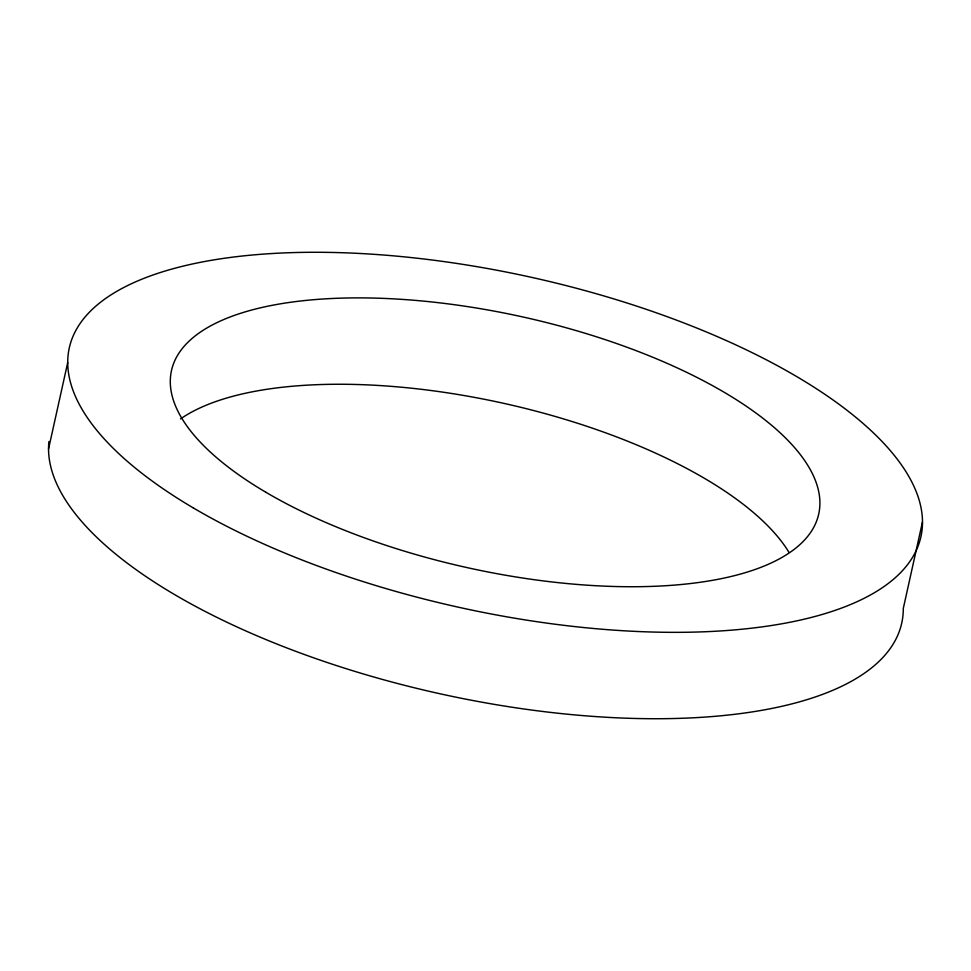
<?xml version="1.0" encoding="UTF-8"?>
<svg xmlns="http://www.w3.org/2000/svg" width="971" height="971" viewBox="0 0 971 971"><rect width="100%" height="100%" fill="white"/><g stroke="black" fill="none" stroke-linecap="round" stroke-linejoin="round"><path stroke-width="1.46" d="M48.55 448.942L67.703 362.571M922.45 522.058L903.297 608.429A436.149 168.93 12.5 0 1 467.257 699.436A436.149 168.93 12.5 0 1 48.926 441.538M180.533 418.914A331.475 128.39 12.5 0 1 501.522 402.856A331.475 128.39 12.5 0 1 788.865 552.171M193.302 507.918A436.149 168.93 12.5 0 0 908.043 563.993A436.149 168.93 12.5 0 0 383.885 255.045A436.149 168.93 12.5 0 0 193.302 507.918M265.726 492.176A331.475 128.39 12.5 0 0 808.928 534.79A331.475 128.39 12.5 0 0 410.575 299.99A331.475 128.39 12.5 0 0 265.726 492.176"/></g></svg>
